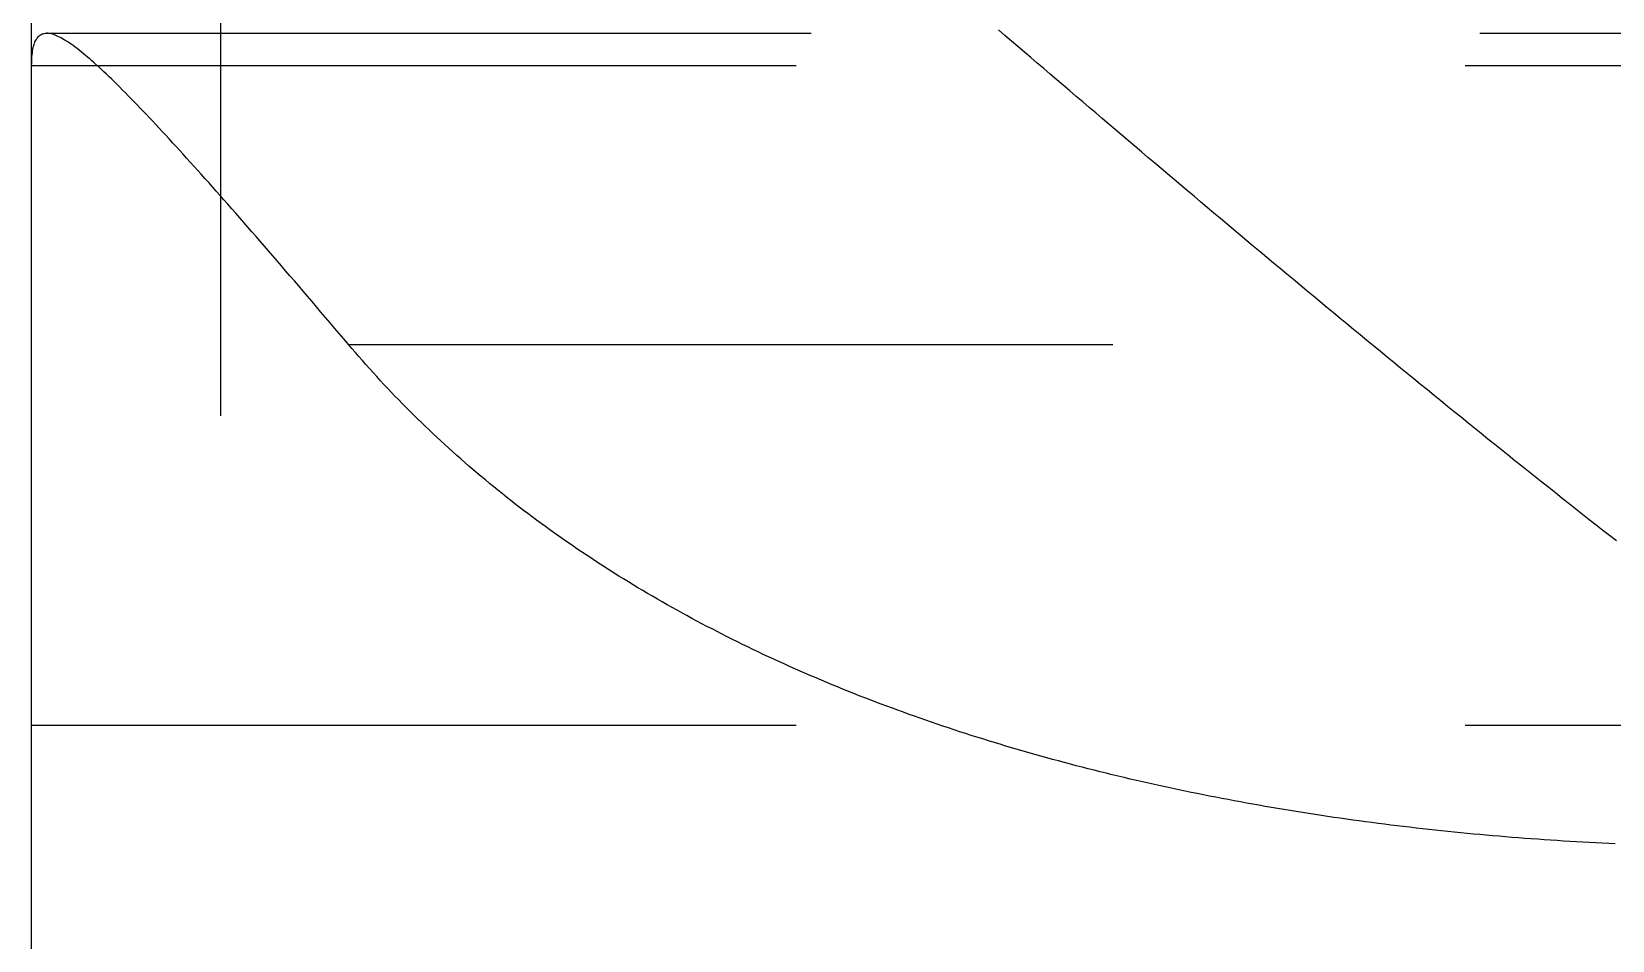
# Model space of a CAD drawing. Extents: x -11 to 23.5, y -3.8 to 3.8.
# Drawn here: x 0.801 to 1.628, y -1.424 to -0.949 of the extents above; entities that cross this region are included whole.
import ezdxf

# ---------------------------------------------------------------- set-up
doc = ezdxf.new("R2010")
doc.units = 0
doc.linetypes.add('PHL_CENTER', pattern=[0.75, 0.4, -0.35])
doc.linetypes.add('PHL_THICK', pattern=[0])
doc.layers.add('PROJECTION', color=7, linetype='CONTINUOUS')

msp = doc.modelspace()

# ---------------------------------------------------------------- linework, layer by layer
at = {"layer": 'PROJECTION', "color": 7, "linetype": 'PHL_THICK'}
for p, q in [((0.801, -2.85), (0.801, 2.85)), ((1.310305, -0.95094), (1.306938, -0.948054)), ((1.313676, -0.953828), (1.310305, -0.95094)), ((1.31705, -0.956718), (1.313676, -0.953828)), ((1.320427, -0.95961), (1.31705, -0.956718)), ((1.323807, -0.962503), (1.320427, -0.95961)), ((1.32719, -0.965398), (1.323807, -0.962503)), ((1.330576, -0.968293), (1.32719, -0.965398)), ((1.333965, -0.971191), (1.330576, -0.968293)), ((1.337357, -0.974089), (1.333965, -0.971191)), ((1.340752, -0.976988), (1.337357, -0.974089)), ((1.344149, -0.979889), (1.340752, -0.976988)), ((1.347549, -0.98279), (1.344149, -0.979889)), ((1.350951, -0.985691), (1.347549, -0.98279)), ((1.354356, -0.988594), (1.350951, -0.985691)), ((1.357763, -0.991496), (1.354356, -0.988594)), ((1.361173, -0.994399), (1.357763, -0.991496)), ((1.364586, -0.997303), (1.361173, -0.994399)), ((1.368001, -1.000208), (1.364586, -0.997303)), ((1.37142, -1.003113), (1.368001, -1.000208)), ((1.374842, -1.006019), (1.37142, -1.003113)), ((1.378266, -1.008926), (1.374842, -1.006019)), ((1.381694, -1.011833), (1.378266, -1.008926)), ((1.385124, -1.014741), (1.381694, -1.011833)), ((1.388557, -1.01765), (1.385124, -1.014741)), ((1.391993, -1.020559), (1.388557, -1.01765)), ((1.395432, -1.023468), (1.391993, -1.020559)), ((1.398874, -1.026377), (1.395432, -1.023468)), ((1.402318, -1.029287), (1.398874, -1.026377)), ((1.405765, -1.032196), (1.402318, -1.029287)), ((1.409214, -1.035106), (1.405765, -1.032196)), ((1.412666, -1.038016), (1.409214, -1.035106)), ((1.416121, -1.040925), (1.412666, -1.038016)), ((1.419578, -1.043835), (1.416121, -1.040925)), ((1.423037, -1.046744), (1.419578, -1.043835)), ((1.426499, -1.049653), (1.423037, -1.046744)), ((1.429963, -1.052561), (1.426499, -1.049653)), ((1.43343, -1.055469), (1.429963, -1.052561)), ((1.436899, -1.058377), (1.43343, -1.055469)), ((1.440371, -1.061283), (1.436899, -1.058377)), ((1.443837, -1.064199), (1.440371, -1.061283)), ((1.44732, -1.067095), (1.443837, -1.064199)), ((1.450798, -1.07), (1.44732, -1.067095)), ((1.454278, -1.072904), (1.450798, -1.07)), ((1.45776, -1.075807), (1.454278, -1.072904)), ((1.461244, -1.078709), (1.45776, -1.075807)), ((1.46473, -1.081609), (1.461244, -1.078709)), ((1.468219, -1.084509), (1.46473, -1.081609)), ((1.471709, -1.087407), (1.468219, -1.084509)), ((1.475201, -1.090304), (1.471709, -1.087407)), ((1.478695, -1.0932), (1.475201, -1.090304)), ((1.482191, -1.096094), (1.478695, -1.0932)), ((1.485688, -1.098987), (1.482191, -1.096094)), ((1.489188, -1.101879), (1.485688, -1.098987)), ((1.492689, -1.104768), (1.489188, -1.101879)), ((1.496192, -1.107656), (1.492689, -1.104768)), ((1.499696, -1.110542), (1.496192, -1.107656)), ((1.503202, -1.113426), (1.499696, -1.110542)), ((1.50671, -1.116309), (1.503202, -1.113426)), ((1.510219, -1.119189), (1.50671, -1.116309)), ((1.51373, -1.122067), (1.510219, -1.119189)), ((1.517242, -1.124943), (1.51373, -1.122067)), ((1.520755, -1.127817), (1.517242, -1.124943)), ((1.52427, -1.130689), (1.520755, -1.127817)), ((1.527787, -1.133558), (1.52427, -1.130689)), ((1.531304, -1.136425), (1.527787, -1.133558)), ((1.534823, -1.139289), (1.531304, -1.136425)), ((1.538344, -1.142151), (1.534823, -1.139289)), ((1.541865, -1.14501), (1.538344, -1.142151)), ((1.545388, -1.147867), (1.541865, -1.14501)), ((1.548911, -1.150721), (1.545388, -1.147867)), ((1.552436, -1.153572), (1.548911, -1.150721)), ((1.555962, -1.15642), (1.552436, -1.153572)), ((1.559489, -1.159265), (1.555962, -1.15642)), ((1.563017, -1.162107), (1.559489, -1.159265)), ((1.566546, -1.164945), (1.563017, -1.162107)), ((1.570076, -1.167781), (1.566546, -1.164945)), ((1.573606, -1.170613), (1.570076, -1.167781)), ((1.577138, -1.173442), (1.573606, -1.170613)), ((1.58067, -1.176268), (1.577138, -1.173442)), ((1.584203, -1.17909), (1.58067, -1.176268)), ((1.587737, -1.181909), (1.584203, -1.17909)), ((1.591272, -1.184724), (1.587737, -1.181909)), ((1.594807, -1.187536), (1.591272, -1.184724)), ((1.598343, -1.190343), (1.594807, -1.187536)), ((1.601879, -1.193147), (1.598343, -1.190343)), ((1.605416, -1.195947), (1.601879, -1.193147)), ((1.608954, -1.198743), (1.605416, -1.195947)), ((1.612492, -1.201535), (1.608954, -1.198743)), ((1.61603, -1.204323), (1.612492, -1.201535)), ((1.619569, -1.207106), (1.61603, -1.204323)), ((1.623108, -1.209886), (1.619569, -1.207106)), ((1.626648, -1.212661), (1.623108, -1.209886)), ((1.630188, -1.215432), (1.626648, -1.212661))]:
    msp.add_line(p, q, dxfattribs=at)
at = {"layer": 'PROJECTION', "color": 3, "linetype": 'PHL_CENTER'}
for p, q in [((0.9, -1.899991), (0.9, 1.899991)), ((0.804766, -0.951276), (0.805183, -0.950927)), ((0.805183, -0.950927), (0.805623, -0.950624)), ((0.805623, -0.950624), (0.806088, -0.950367)), ((0.806088, -0.950367), (0.806576, -0.950157)), ((0.806576, -0.950157), (0.807088, -0.949993)), ((0.807088, -0.949993), (0.807625, -0.949874)), ((0.807625, -0.949874), (0.808186, -0.949802)), ((0.808186, -0.949802), (0.808772, -0.949775)), ((0.80935, -0.949791), (0.808772, -0.949775)), ((0.808826, -0.949776), (13.793174, -0.949776)), ((0.809951, -0.949849), (0.80935, -0.949791)), ((0.810574, -0.949948), (0.809951, -0.949849)), ((0.81122, -0.950087), (0.810574, -0.949948)), ((0.811889, -0.950267), (0.81122, -0.950087)), ((0.812581, -0.950487), (0.811889, -0.950267)), ((0.813296, -0.950748), (0.812581, -0.950487)), ((0.814035, -0.95105), (0.813296, -0.950748)), ((0.814798, -0.951391), (0.814035, -0.95105)), ((0.801398, -0.960008), (0.801529, -0.959062)), ((0.801529, -0.959062), (0.801681, -0.958162)), ((0.801681, -0.958162), (0.801852, -0.957307)), ((0.801852, -0.957307), (0.802045, -0.956497)), ((0.802045, -0.956497), (0.802258, -0.955734)), ((0.802258, -0.955734), (0.802493, -0.955016)), ((0.802493, -0.955016), (0.80275, -0.954343)), ((0.80275, -0.954343), (0.803029, -0.953717)), ((0.803029, -0.953717), (0.80333, -0.953136)), ((0.80333, -0.953136), (0.803655, -0.952601)), ((0.803655, -0.952601), (0.804002, -0.952113)), ((0.804002, -0.952113), (0.804372, -0.951671)), ((0.804372, -0.951671), (0.804766, -0.951276)), ((0.815584, -0.951773), (0.814798, -0.951391)), ((0.816394, -0.952196), (0.815584, -0.951773)), ((0.817228, -0.952658), (0.816394, -0.952196)), ((0.818087, -0.953161), (0.817228, -0.952658)), ((0.818969, -0.953703), (0.818087, -0.953161)), ((0.819875, -0.954284), (0.818969, -0.953703)), ((0.820804, -0.954904), (0.819875, -0.954284)), ((0.821756, -0.955564), (0.820804, -0.954904)), ((0.822732, -0.956262), (0.821756, -0.955564)), ((0.823732, -0.956999), (0.822732, -0.956262)), ((0.824755, -0.957774), (0.823732, -0.956999)), ((0.825802, -0.958587), (0.824755, -0.957774)), ((0.826872, -0.959438), (0.825802, -0.958587)), ((0.827965, -0.960327), (0.826872, -0.959438)), ((0.801, -0.967133), (0.801001, -0.967008)), ((0.801, -0.967382), (0.801, -0.967133)), ((0.801001, -0.966883), (0.801002, -0.966758)), ((0.801001, -0.967008), (0.801001, -0.966883)), ((0.801002, -0.966758), (0.801003, -0.966633)), ((0.801003, -0.966633), (0.801027, -0.965415)), ((0.801003, -0.966633), (13.800997, -0.966633)), ((0.801027, -0.965415), (0.801064, -0.964244)), ((0.801064, -0.964244), (0.801119, -0.963117)), ((0.801119, -0.963117), (0.801193, -0.962035)), ((0.801193, -0.962035), (0.801286, -0.960999)), ((0.801286, -0.960999), (0.801398, -0.960008)), ((0.829083, -0.961254), (0.827965, -0.960327)), ((0.830224, -0.962218), (0.829083, -0.961254)), ((0.831389, -0.963219), (0.830224, -0.962218)), ((0.832577, -0.964257), (0.831389, -0.963219)), ((0.833787, -0.965331), (0.832577, -0.964257)), ((0.835021, -0.966442), (0.833787, -0.965331)), ((0.836278, -0.967588), (0.835021, -0.966442)), ((0.837558, -0.96877), (0.836278, -0.967588)), ((0.838861, -0.969988), (0.837558, -0.96877)), ((0.840186, -0.97124), (0.838861, -0.969988)), ((0.841534, -0.972527), (0.840186, -0.97124)), ((0.842904, -0.973849), (0.841534, -0.972527)), ((0.844296, -0.975205), (0.842904, -0.973849)), ((0.845711, -0.976595), (0.844296, -0.975205)), ((0.847148, -0.978018), (0.845711, -0.976595)), ((0.848607, -0.979474), (0.847148, -0.978018)), ((0.850087, -0.980964), (0.848607, -0.979474)), ((0.851589, -0.982486), (0.850087, -0.980964)), ((0.853112, -0.98404), (0.851589, -0.982486)), ((0.854656, -0.985626), (0.853112, -0.98404)), ((0.856222, -0.987244), (0.854656, -0.985626)), ((0.857809, -0.988893), (0.856222, -0.987244)), ((0.859416, -0.990573), (0.857809, -0.988893)), ((0.861044, -0.992283), (0.859416, -0.990573)), ((0.862692, -0.994024), (0.861044, -0.992283)), ((0.86436, -0.995794), (0.862692, -0.994024)), ((0.866048, -0.997594), (0.86436, -0.995794)), ((0.867756, -0.999424), (0.866048, -0.997594)), ((0.869484, -1.001282), (0.867756, -0.999424)), ((0.871232, -1.003169), (0.869484, -1.001282)), ((0.872999, -1.005085), (0.871232, -1.003169)), ((0.874785, -1.00703), (0.872999, -1.005085)), ((0.876591, -1.009001), (0.874785, -1.00703)), ((0.878414, -1.011), (0.876591, -1.009001)), ((0.880256, -1.013024), (0.878414, -1.011)), ((0.882116, -1.015075), (0.880256, -1.013024)), ((0.883993, -1.017151), (0.882116, -1.015075)), ((0.885888, -1.019252), (0.883993, -1.017151)), ((0.8878, -1.021379), (0.885888, -1.019252)), ((0.88973, -1.023531), (0.8878, -1.021379)), ((0.891677, -1.025708), (0.88973, -1.023531)), ((0.89364, -1.027909), (0.891677, -1.025708)), ((0.89562, -1.030134), (0.89364, -1.027909)), ((0.897617, -1.032383), (0.89562, -1.030134)), ((0.89963, -1.034656), (0.897617, -1.032383)), ((0.90166, -1.036952), (0.89963, -1.034656)), ((0.903705, -1.039272), (0.90166, -1.036952)), ((0.905766, -1.041614), (0.903705, -1.039272)), ((0.907843, -1.04398), (0.905766, -1.041614)), ((0.909935, -1.046367), (0.907843, -1.04398)), ((0.912043, -1.048777), (0.909935, -1.046367)), ((0.914166, -1.051209), (0.912043, -1.048777)), ((0.916304, -1.053662), (0.914166, -1.051209)), ((0.918456, -1.056137), (0.916304, -1.053662)), ((0.920624, -1.058634), (0.918456, -1.056137)), ((0.922806, -1.061151), (0.920624, -1.058634)), ((0.925002, -1.063688), (0.922806, -1.061151)), ((0.927212, -1.066247), (0.925002, -1.063688)), ((0.929436, -1.068825), (0.927212, -1.066247)), ((0.931674, -1.071423), (0.929436, -1.068825)), ((0.933926, -1.074041), (0.931674, -1.071423)), ((0.936191, -1.076679), (0.933926, -1.074041)), ((0.938469, -1.079335), (0.936191, -1.076679)), ((0.94076, -1.082011), (0.938469, -1.079335)), ((0.943065, -1.084705), (0.94076, -1.082011)), ((0.945382, -1.087418), (0.943065, -1.084705)), ((0.947712, -1.090148), (0.945382, -1.087418)), ((0.950054, -1.092897), (0.947712, -1.090148)), ((0.952408, -1.095663), (0.950054, -1.092897)), ((0.954774, -1.098447), (0.952408, -1.095663)), ((0.957153, -1.101248), (0.954774, -1.098447)), ((0.959543, -1.104066), (0.957153, -1.101248)), ((0.961944, -1.106901), (0.959543, -1.104066)), ((0.964357, -1.109752), (0.961944, -1.106901)), ((0.966781, -1.112619), (0.964357, -1.109752)), ((0.968591, -1.114749), (0.966781, -1.112619)), ((0.966781, -1.112619), (13.635219, -1.112619)), ((0.970411, -1.116871), (0.968591, -1.114749)), ((0.972241, -1.118982), (0.970411, -1.116871)), ((0.974082, -1.121085), (0.972241, -1.118982)), ((0.975933, -1.123178), (0.974082, -1.121085)), ((0.977794, -1.125262), (0.975933, -1.123178)), ((0.979666, -1.127337), (0.977794, -1.125262)), ((0.981548, -1.129402), (0.979666, -1.127337)), ((0.98344, -1.131459), (0.981548, -1.129402)), ((0.985343, -1.133506), (0.98344, -1.131459)), ((0.987256, -1.135543), (0.985343, -1.133506)), ((0.989179, -1.137572), (0.987256, -1.135543)), ((0.991112, -1.139591), (0.989179, -1.137572)), ((0.993056, -1.141602), (0.991112, -1.139591)), ((0.99501, -1.143603), (0.993056, -1.141602)), ((0.996975, -1.145595), (0.99501, -1.143603)), ((0.99895, -1.147577), (0.996975, -1.145595)), ((1.000935, -1.149551), (0.99895, -1.147577)), ((1.00293, -1.151515), (1.000935, -1.149551)), ((1.004936, -1.153471), (1.00293, -1.151515)), ((1.006952, -1.155417), (1.004936, -1.153471)), ((1.008978, -1.157354), (1.006952, -1.155417)), ((1.011014, -1.159282), (1.008978, -1.157354)), ((1.013061, -1.161202), (1.011014, -1.159282)), ((1.015118, -1.163112), (1.013061, -1.161202)), ((1.017186, -1.165013), (1.015118, -1.163112)), ((1.019263, -1.166905), (1.017186, -1.165013)), ((1.021351, -1.168787), (1.019263, -1.166905)), ((1.023449, -1.170661), (1.021351, -1.168787)), ((1.025558, -1.172526), (1.023449, -1.170661)), ((1.027676, -1.174382), (1.025558, -1.172526)), ((1.029805, -1.17623), (1.027676, -1.174382)), ((1.031945, -1.178068), (1.029805, -1.17623)), ((1.034094, -1.179897), (1.031945, -1.178068)), ((1.036254, -1.181717), (1.034094, -1.179897)), ((1.038423, -1.183528), (1.036254, -1.181717)), ((1.040604, -1.185331), (1.038423, -1.183528)), ((1.042794, -1.187124), (1.040604, -1.185331)), ((1.044994, -1.188909), (1.042794, -1.187124)), ((1.047205, -1.190685), (1.044994, -1.188909)), ((1.049426, -1.192452), (1.047205, -1.190685)), ((1.051658, -1.19421), (1.049426, -1.192452)), ((1.053899, -1.195959), (1.051658, -1.19421)), ((1.056151, -1.1977), (1.053899, -1.195959)), ((1.058413, -1.199431), (1.056151, -1.1977)), ((1.060685, -1.201154), (1.058413, -1.199431)), ((1.062967, -1.202868), (1.060685, -1.201154)), ((1.06526, -1.204574), (1.062967, -1.202868)), ((1.067562, -1.20627), (1.06526, -1.204574)), ((1.069875, -1.207958), (1.067562, -1.20627)), ((1.072198, -1.209637), (1.069875, -1.207958)), ((1.074532, -1.211308), (1.072198, -1.209637)), ((1.076875, -1.21297), (1.074532, -1.211308)), ((1.079229, -1.214623), (1.076875, -1.21297)), ((1.081593, -1.216267), (1.079229, -1.214623)), ((1.083967, -1.217903), (1.081593, -1.216267)), ((1.086351, -1.21953), (1.083967, -1.217903)), ((1.088745, -1.221148), (1.086351, -1.21953)), ((1.09115, -1.222758), (1.088745, -1.221148)), ((1.093564, -1.224359), (1.09115, -1.222758)), ((1.095989, -1.225951), (1.093564, -1.224359)), ((1.098424, -1.227535), (1.095989, -1.225951)), ((1.100869, -1.229111), (1.098424, -1.227535)), ((1.103325, -1.230678), (1.100869, -1.229111)), ((1.10579, -1.232236), (1.103325, -1.230678)), ((1.108266, -1.233786), (1.10579, -1.232236)), ((1.110752, -1.235327), (1.108266, -1.233786)), ((1.113247, -1.236859), (1.110752, -1.235327)), ((1.115753, -1.238384), (1.113247, -1.236859)), ((1.118268, -1.239899), (1.115753, -1.238384)), ((1.120792, -1.241404), (1.118268, -1.239899)), ((1.123324, -1.2429), (1.120792, -1.241404)), ((1.125865, -1.244387), (1.123324, -1.2429)), ((1.128414, -1.245865), (1.125865, -1.244387)), ((1.130971, -1.247333), (1.128414, -1.245865)), ((1.133537, -1.248792), (1.130971, -1.247333)), ((1.136111, -1.250242), (1.133537, -1.248792)), ((1.138693, -1.251682), (1.136111, -1.250242)), ((1.141284, -1.253114), (1.138693, -1.251682)), ((1.143883, -1.254536), (1.141284, -1.253114)), ((1.14649, -1.255948), (1.143883, -1.254536)), ((1.149106, -1.257352), (1.14649, -1.255948)), ((1.151729, -1.258746), (1.149106, -1.257352)), ((1.154361, -1.260132), (1.151729, -1.258746)), ((1.157001, -1.261508), (1.154361, -1.260132)), ((1.159647, -1.262868), (1.157001, -1.261508)), ((1.162304, -1.264233), (1.159647, -1.262868)), ((1.164968, -1.265582), (1.162304, -1.264233)), ((1.16764, -1.266921), (1.164968, -1.265582)), ((1.17032, -1.268252), (1.16764, -1.266921)), ((1.173008, -1.269574), (1.17032, -1.268252)), ((1.175703, -1.270886), (1.173008, -1.269574)), ((1.178407, -1.27219), (1.175703, -1.270886)), ((1.181118, -1.273485), (1.178407, -1.27219)), ((1.183837, -1.274771), (1.181118, -1.273485)), ((1.186564, -1.276047), (1.183837, -1.274771)), ((1.189299, -1.277315), (1.186564, -1.276047)), ((1.192041, -1.278574), (1.189299, -1.277315)), ((1.194791, -1.279825), (1.192041, -1.278574)), ((1.197549, -1.281066), (1.194791, -1.279825)), ((1.200314, -1.282298), (1.197549, -1.281066)), ((1.203087, -1.283522), (1.200314, -1.282298)), ((1.205867, -1.284737), (1.203087, -1.283522)), ((1.208655, -1.285943), (1.205867, -1.284737)), ((1.211451, -1.28714), (1.208655, -1.285943)), ((1.214254, -1.288329), (1.211451, -1.28714)), ((1.217064, -1.289508), (1.214254, -1.288329)), ((1.219882, -1.290679), (1.217064, -1.289508)), ((1.222707, -1.291842), (1.219882, -1.290679)), ((1.22554, -1.292995), (1.222707, -1.291842)), ((1.228379, -1.29414), (1.22554, -1.292995)), ((1.231227, -1.295277), (1.228379, -1.29414)), ((1.234081, -1.296404), (1.231227, -1.295277)), ((1.236943, -1.297523), (1.234081, -1.296404)), ((1.239811, -1.298634), (1.236943, -1.297523)), ((1.242687, -1.299736), (1.239811, -1.298634)), ((1.245571, -1.300829), (1.242687, -1.299736)), ((1.248461, -1.301914), (1.245571, -1.300829)), ((1.251358, -1.30299), (1.248461, -1.301914)), ((1.254262, -1.304058), (1.251358, -1.30299)), ((1.257174, -1.305118), (1.254262, -1.304058)), ((1.260092, -1.306168), (1.257174, -1.305118)), ((1.263017, -1.307211), (1.260092, -1.306168)), ((0.801, -1.311781), (6.611, -1.311781)), ((1.26595, -1.308245), (1.263017, -1.307211)), ((1.268889, -1.309271), (1.26595, -1.308245)), ((1.271835, -1.310288), (1.268889, -1.309271)), ((1.274788, -1.311296), (1.271835, -1.310288)), ((1.277747, -1.312297), (1.274788, -1.311296)), ((1.280714, -1.313289), (1.277747, -1.312297)), ((1.283687, -1.314273), (1.280714, -1.313289)), ((1.286667, -1.315248), (1.283687, -1.314273)), ((1.289653, -1.316216), (1.286667, -1.315248)), ((1.292646, -1.317175), (1.289653, -1.316216)), ((1.295646, -1.318125), (1.292646, -1.317175)), ((1.298653, -1.319068), (1.295646, -1.318125)), ((1.301666, -1.320002), (1.298653, -1.319068)), ((1.304685, -1.320928), (1.301666, -1.320002)), ((1.307711, -1.321846), (1.304685, -1.320928)), ((1.310744, -1.322756), (1.307711, -1.321846)), ((1.313783, -1.323657), (1.310744, -1.322756)), ((1.316828, -1.324551), (1.313783, -1.323657)), ((1.31988, -1.325436), (1.316828, -1.324551)), ((1.322938, -1.326314), (1.31988, -1.325436)), ((1.326002, -1.327183), (1.322938, -1.326314)), ((1.329073, -1.328044), (1.326002, -1.327183)), ((1.33215, -1.328897), (1.329073, -1.328044)), ((1.335233, -1.329742), (1.33215, -1.328897)), ((1.338323, -1.330579), (1.335233, -1.329742)), ((1.341418, -1.331409), (1.338323, -1.330579)), ((1.34452, -1.33223), (1.341418, -1.331409)), ((1.347628, -1.333043), (1.34452, -1.33223)), ((1.350742, -1.333848), (1.347628, -1.333043)), ((1.353862, -1.334646), (1.350742, -1.333848)), ((1.356988, -1.335435), (1.353862, -1.334646)), ((1.36012, -1.336217), (1.356988, -1.335435)), ((1.363258, -1.336991), (1.36012, -1.336217)), ((1.366401, -1.337757), (1.363258, -1.336991)), ((1.369551, -1.338515), (1.366401, -1.337757)), ((1.372706, -1.339265), (1.369551, -1.338515)), ((1.375865, -1.340008), (1.372706, -1.339265)), ((1.379028, -1.340742), (1.375865, -1.340008)), ((1.382196, -1.341468), (1.379028, -1.340742)), ((1.385368, -1.342186), (1.382196, -1.341468)), ((1.388545, -1.342897), (1.385368, -1.342186)), ((1.391726, -1.343599), (1.388545, -1.342897)), ((1.394912, -1.344294), (1.391726, -1.343599)), ((1.398101, -1.34498), (1.394912, -1.344294)), ((1.401295, -1.345659), (1.398101, -1.34498)), ((1.404493, -1.34633), (1.401295, -1.345659)), ((1.407696, -1.346993), (1.404493, -1.34633)), ((1.410902, -1.347648), (1.407696, -1.346993)), ((1.414112, -1.348295), (1.410902, -1.347648)), ((1.417327, -1.348934), (1.414112, -1.348295)), ((1.420545, -1.349565), (1.417327, -1.348934)), ((1.423767, -1.350189), (1.420545, -1.349565)), ((1.426994, -1.350805), (1.423767, -1.350189)), ((1.430224, -1.351412), (1.426994, -1.350805)), ((1.433457, -1.352012), (1.430224, -1.351412)), ((1.436695, -1.352605), (1.433457, -1.352012)), ((1.439937, -1.353189), (1.436695, -1.352605)), ((1.443182, -1.353766), (1.439937, -1.353189)), ((1.44643, -1.354334), (1.443182, -1.353766)), ((1.449683, -1.354895), (1.44643, -1.354334)), ((1.452939, -1.355449), (1.449683, -1.354895)), ((1.456198, -1.355994), (1.452939, -1.355449)), ((1.459461, -1.356532), (1.456198, -1.355994)), ((1.462728, -1.357062), (1.459461, -1.356532)), ((1.465998, -1.357584), (1.462728, -1.357062)), ((1.469271, -1.358099), (1.465998, -1.357584)), ((1.472547, -1.358606), (1.469271, -1.358099)), ((1.475827, -1.359105), (1.472547, -1.358606)), ((1.47911, -1.359596), (1.475827, -1.359105)), ((1.482397, -1.36008), (1.47911, -1.359596)), ((1.485686, -1.360556), (1.482397, -1.36008)), ((1.488979, -1.361025), (1.485686, -1.360556)), ((1.492275, -1.361485), (1.488979, -1.361025)), ((1.495574, -1.361938), (1.492275, -1.361485)), ((1.498876, -1.362384), (1.495574, -1.361938)), ((1.50218, -1.362822), (1.498876, -1.362384)), ((1.505488, -1.363252), (1.50218, -1.362822)), ((1.508799, -1.363675), (1.505488, -1.363252)), ((1.512112, -1.364089), (1.508799, -1.363675)), ((1.515429, -1.364497), (1.512112, -1.364089)), ((1.518748, -1.364897), (1.515429, -1.364497)), ((1.52207, -1.365289), (1.518748, -1.364897)), ((1.525394, -1.365674), (1.52207, -1.365289)), ((1.528722, -1.366051), (1.525394, -1.365674)), ((1.532052, -1.36642), (1.528722, -1.366051)), ((1.535384, -1.366782), (1.532052, -1.36642)), ((1.538719, -1.367137), (1.535384, -1.366782)), ((1.542056, -1.367483), (1.538719, -1.367137)), ((1.545396, -1.367823), (1.542056, -1.367483)), ((1.548739, -1.368155), (1.545396, -1.367823)), ((1.552083, -1.368479), (1.548739, -1.368155)), ((1.555431, -1.368796), (1.552083, -1.368479)), ((1.55878, -1.369106), (1.555431, -1.368796)), ((1.562132, -1.369408), (1.55878, -1.369106)), ((1.565485, -1.369702), (1.562132, -1.369408)), ((1.568841, -1.369989), (1.565485, -1.369702)), ((1.5722, -1.370269), (1.568841, -1.369989)), ((1.57556, -1.370541), (1.5722, -1.370269)), ((1.578922, -1.370806), (1.57556, -1.370541)), ((1.582286, -1.371063), (1.578922, -1.370806)), ((1.585653, -1.371313), (1.582286, -1.371063)), ((1.589021, -1.371556), (1.585653, -1.371313)), ((1.592391, -1.371791), (1.589021, -1.371556)), ((1.595763, -1.372019), (1.592391, -1.371791)), ((1.599137, -1.372239), (1.595763, -1.372019)), ((1.602513, -1.372452), (1.599137, -1.372239)), ((1.60589, -1.372658), (1.602513, -1.372452)), ((1.609269, -1.372856), (1.60589, -1.372658)), ((1.61265, -1.373047), (1.609269, -1.372856)), ((1.616032, -1.373231), (1.61265, -1.373047)), ((1.619416, -1.373407), (1.616032, -1.373231)), ((1.622802, -1.373576), (1.619416, -1.373407)), ((1.626189, -1.373738), (1.622802, -1.373576)), ((1.629577, -1.373893), (1.626189, -1.373738))]:
    msp.add_line(p, q, dxfattribs=at)

doc.saveas('drawing.dxf')
